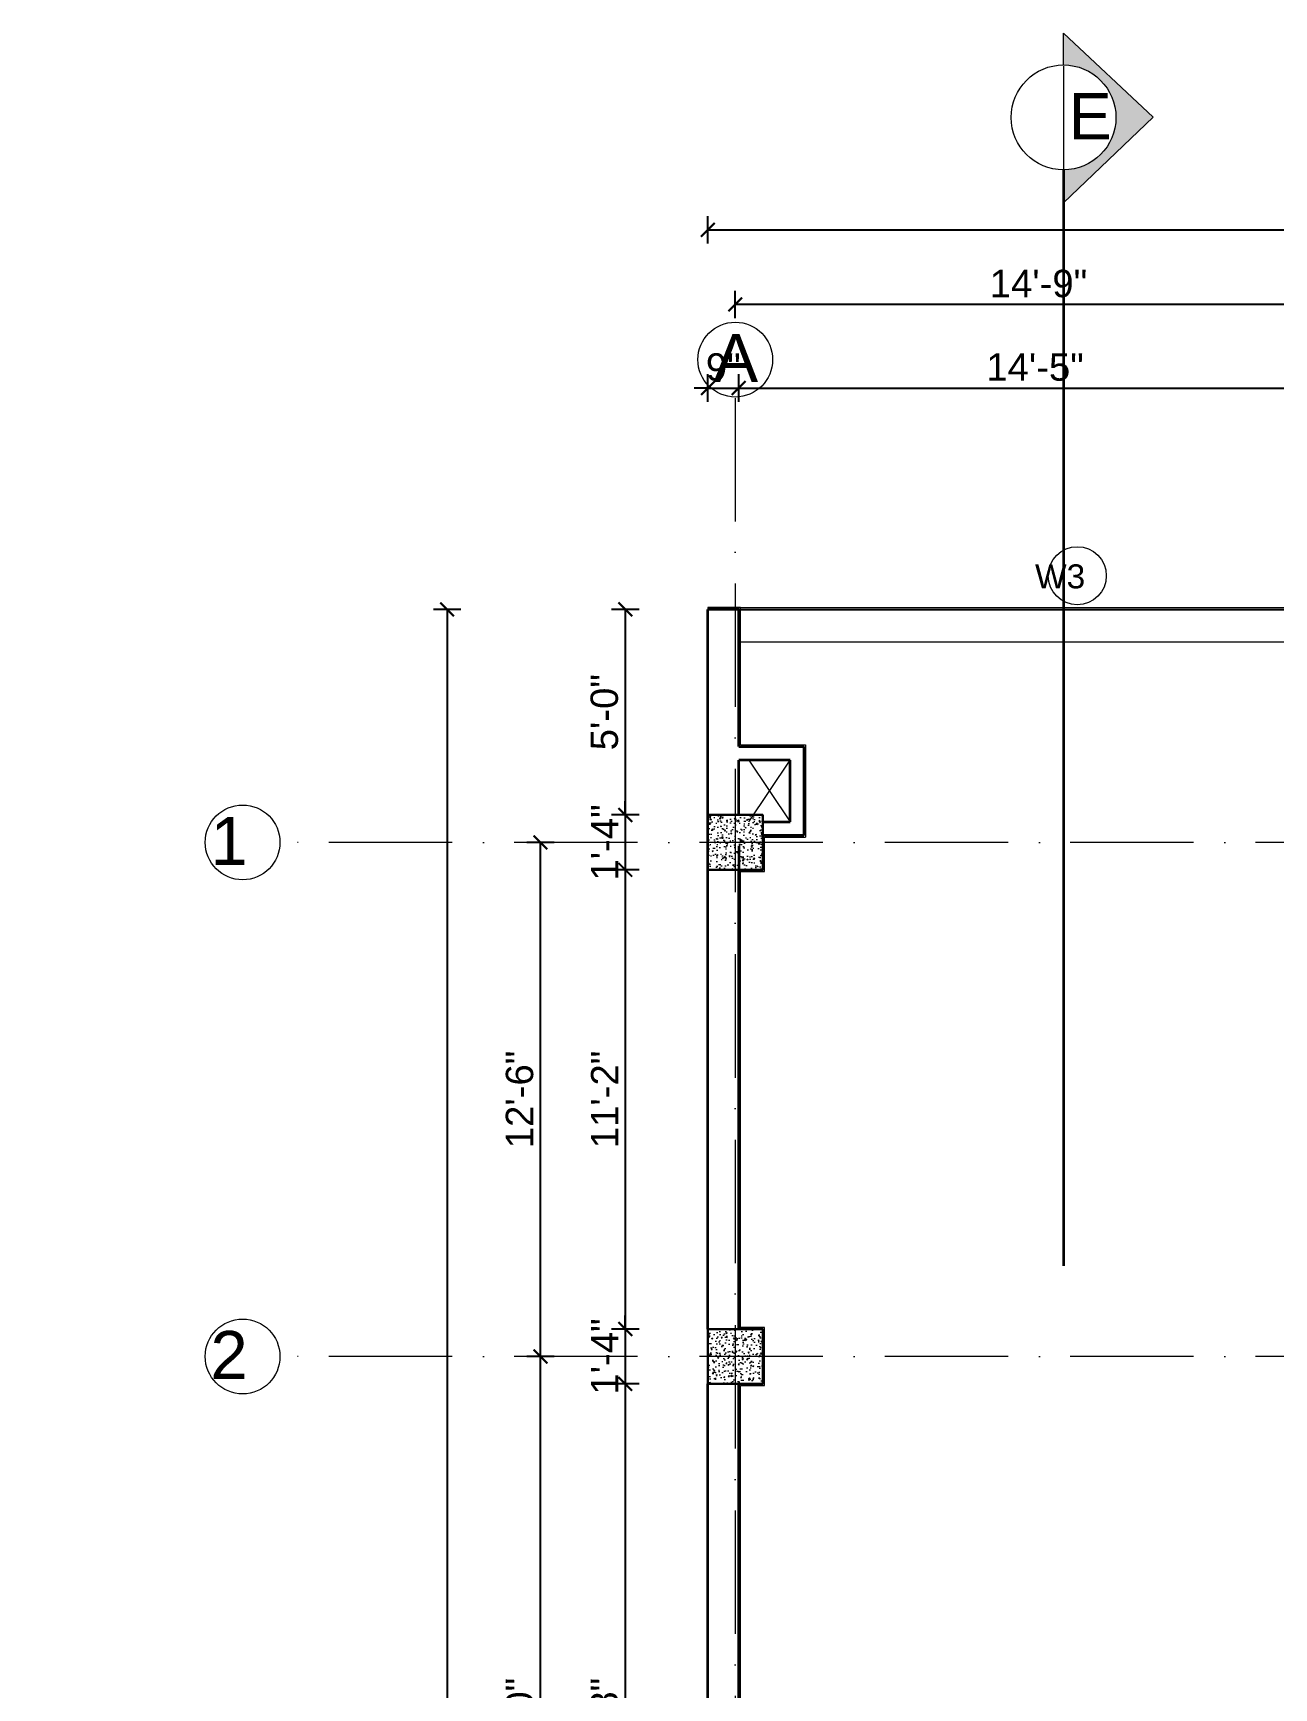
# Model space of a CAD drawing. Header units: inches. Extents: x 10755 to 33653, y -10992 to 10708.
# Drawn here: x 15889.5 to 16251.7, y 6971.1 to 7454 of the extents above; entities that cross this region are included whole.
import ezdxf

# ---------------------------------------------------------------- set-up
doc = ezdxf.new("R2010")
doc.units = ezdxf.units.IN
doc.header["$MEASUREMENT"] = 0
doc.linetypes.add('ACAD_ISO10W100', pattern=[18, 12, -3, 0, -3])
for name, color, linetype, lineweight in [('centerline', 9, 'ACAD_ISO10W100', 5), ('col', 1, 'Continuous', 30), ('dim', 6, 'Continuous', 13), ('dimension center - 8', 134, 'Continuous', 13), ('dimension element- 8', 5, 'Continuous', 13), ('dimension inter - 8', 6, 'Continuous', 13), ('dimension overall - 8', 185, 'Continuous', 13), ('DIMINSION', 5, 'Continuous', 15), ('hatch 2', 8, 'Continuous', 13), ('hatch- rcc', 252, 'Continuous', 5), ('PLASTER', 50, 'Continuous', 9), ('Section line-1-8', 172, 'Continuous', 35), ('Section text-1-8', 6, 'Continuous', 18), ('sill line', 21, 'Continuous', 20), ('title text 1', 113, 'Continuous', 25), ('wall', 1, 'Continuous', 35)]:
    doc.layers.add(name, color=color, linetype=linetype, lineweight=lineweight)
doc.layers.add('T-TEXT', color=230, linetype='Continuous')
doc.layers.get('dimension inter - 8').off()
doc.layers.get('DIMINSION').off()
doc.styles.add('arial', font='arial.ttf')
doc.styles.add('Prajwal', font='stylu.ttf', dxfattribs={"height": 9})
doc.styles.get("Standard").update_dxf_attribs({"font": 'arial.ttf'})
doc.styles.add('suren', font='times.ttf', dxfattribs={"height": 4})
doc.dimstyles.new('S8', dxfattribs={"dimscale": 8, "dimtxt": 1, "dimasz": 0.5, "dimexe": 0.5, "dimexo": 0.5, "dimgap": 0.25, "dimtad": 1, "dimzin": 3, "dimdsep": 46, "dimlunit": 4, "dimtxsty": 'Standard', "dimblk": 'ARCHTICK', "dimcen": 0, "dimclrd": 256, "dimclre": 256, "dimclrt": 6, "dimadec": 0, "dimazin": 0, "dimtfac": 0.5, "dimtix": 1, "dimtmove": 1, "dimatfit": 3, "dimfxl": 0.5, "dimfxlon": 1, "dimfrac": 1, "dimtolj": 1, "dimtzin": 0, "dimarcsym": 1})

# ---------------------------------------------------------------- blocks, each defined once
blk = doc.blocks.new('EWEWRTT')
at = {"layer": 'centerline', "ltscale": 3}
for p, q in [((176317.85, -3623.75), (176317.85, -4988.85)), ((176830.31, -3753.4), (176184.96, -3753.4)), ((176830.31, -3903.4), (176184.95, -3903.4))]:
    blk.add_line(p, q, dxfattribs=at)
at = {"layer": 'centerline', "linetype": 'Continuous'}
for centre in [(176317.85, -3612.52), (176174.04, -3753.4), (176174.04, -3903.4)]:
    blk.add_circle(centre, 10.91, dxfattribs=at)
at = {"layer": 'T-TEXT', "ltscale": 100, "char_height": 14, "width": 12.944, "style": 'suren'}
for s, insert, attachment_point in [('{\\fArial|b0|i0|c0|p34;A}', (176311.49, -3605.08), 1), ('{\\fArial|b0|i0|c0|p34;1}', (176175.53, -3745.96), 3), ('{\\fArial|b0|i0|c0|p34;2}', (176175.53, -3895.96), 3)]:
    blk.add_mtext(s, dxfattribs=dict(at, insert=insert, attachment_point=attachment_point))
blk = doc.blocks.new('ETERWEWE')
at = {"layer": 'hatch- rcc', "linetype": 'Continuous', "ltscale": 30}
h = blk.add_hatch(dxfattribs=at)
h.set_pattern_fill('AR-CONC', color=256, scale=0.5, style=0)
h.set_pattern_definition([(50, (0, 0), (3.586300913, -0.313760675), [0.375, -4.125]), (355, (0, 0), (-0.69375667, 3.76096067), [0.3, -3.3]), (100.4514445, (0.299, -0.026), (2.89254423, 3.447199955), [0.31870096, -3.50571056]), (46.1842, (0, 1), (5.33620665, -0.8275964), [0.5625, -6.1875]), (96.6356355, (0.4447, 0.931), (4.67330973, 4.870593), [0.47805171, -5.2585688]), (351.184164, (0, 1), (4.67330973, 4.870593), [0.45, -4.95]), (21, (0.5, 0.75), (2.98453526, -2.013094453), [0.375, -4.125]), (326, (0.5, 0.75), (1.21657666, 3.625750225), [0.3, -3.3]), (71.4514447, (0.7487, 0.5822), (4.20111188, 1.612655764), [0.31870095, -3.50571056]), (37.5, (0, 0), (0.060799277, 1.664469269), [0, -3.26, 0, -3.35, 0, -3.3125]), (7.5, (0, 0), (1.315347687, 1.97205856), [0, -1.91, 0, -3.185, 0, -1.2625]), (327.5, (-1.115, 0), (2.669112181, -0.112774359), [0, -1.25, 0, -3.9, 0, -5.175]), (317.5, (-1.615, 0), (2.915930847, 0.50052491), [0, -1.625, 0, -2.59, 0, -3.675])])
h.paths.add_polyline_path([(159423.23, -3794.58), (159439.23, -3794.58), (159439.23, -3778.58), (159423.23, -3778.58)])
at = {"layer": 'col', "linetype": 'Continuous', "ltscale": 30}
blk.add_lwpolyline([(159423.23, -3794.58), (159423.23, -3778.58), (159439.23, -3778.58), (159439.23, -3794.58), (159423.23, -3794.58)], dxfattribs=at)
blk = doc.blocks.new('wewerrr')
at = {"layer": 'DIMINSION', "linetype": 'Continuous'}
for p in [(16886.62, 33.19), (16886.62, 33.19), (16886.62, -116.81), (16886.62, -116.81)]:
    blk.add_blockref('ETERWEWE', p, dxfattribs=at)
blk = doc.blocks.new('_ArchTick')
at = {"color": 0, "const_width": 0.15}
blk.add_lwpolyline([(-0.5, -0.5), (0.5, 0.5)], dxfattribs=at)
blk = doc.blocks.new('*D913')
at = {"layer": 'Defpoints', "color": 0, "transparency": 16777216}
for p in [(16086.49, 7285.82), (16062.39, 7225.82), (16086.49, 7225.82)]:
    blk.add_point(p, dxfattribs=at)
at = {"layer": 'dimension element- 8', "lineweight": -2, "transparency": 16777216}
for p, q in [((16066.39, 7285.82), (16058.39, 7285.82)), ((16062.39, 7285.82), (16062.39, 7225.82)), ((16066.39, 7225.82), (16058.39, 7225.82))]:
    blk.add_line(p, q, dxfattribs=at)
at = {"layer": 'dimension element- 8', "lineweight": -2, "transparency": 16777216, "xscale": 4, "yscale": 4, "zscale": 4}
for p, rotation in [((16062.39, 7285.82), 90), ((16062.39, 7225.82), 270)]:
    blk.add_blockref('_ArchTick', p, dxfattribs=dict(at, rotation=rotation))
at = {"layer": 'dimension element- 8', "color": 6, "transparency": 16777216, "insert": (16056.3, 7255.82), "char_height": 8, "attachment_point": 5, "rotation": 90}
blk.add_mtext('\\A1;5\'-0"', dxfattribs=at)
blk = doc.blocks.new('*D914')
at = {"layer": 'Defpoints', "color": 0, "transparency": 16777216}
for p in [(16086.49, 7225.82), (16062.39, 7209.82), (16086.49, 7209.82)]:
    blk.add_point(p, dxfattribs=at)
at = {"layer": 'dimension element- 8', "lineweight": -2, "transparency": 16777216}
for p, q in [((16062.39, 7225.82), (16062.39, 7229.82)), ((16066.39, 7225.82), (16058.39, 7225.82)), ((16062.39, 7225.82), (16062.39, 7209.82)), ((16066.39, 7209.82), (16058.39, 7209.82)), ((16062.39, 7209.82), (16062.39, 7205.82))]:
    blk.add_line(p, q, dxfattribs=at)
at = {"layer": 'dimension element- 8', "lineweight": -2, "transparency": 16777216, "xscale": 4, "yscale": 4, "zscale": 4}
for p, rotation in [((16062.39, 7225.82), 270), ((16062.39, 7209.82), 90)]:
    blk.add_blockref('_ArchTick', p, dxfattribs=dict(at, rotation=rotation))
at = {"layer": 'dimension element- 8', "color": 6, "transparency": 16777216, "insert": (16056.37, 7217.82), "char_height": 8, "attachment_point": 5, "rotation": 90}
blk.add_mtext('\\A1;1\'-4"', dxfattribs=at)
blk = doc.blocks.new('*D915')
at = {"layer": 'Defpoints', "color": 0, "transparency": 16777216}
for p in [(16086.49, 7209.82), (16062.39, 7075.82), (16086.49, 7075.82)]:
    blk.add_point(p, dxfattribs=at)
at = {"layer": 'dimension element- 8', "lineweight": -2, "transparency": 16777216}
for p, q in [((16066.39, 7209.82), (16058.39, 7209.82)), ((16062.39, 7209.82), (16062.39, 7075.82)), ((16066.39, 7075.82), (16058.39, 7075.82))]:
    blk.add_line(p, q, dxfattribs=at)
at = {"layer": 'dimension element- 8', "lineweight": -2, "transparency": 16777216, "xscale": 4, "yscale": 4, "zscale": 4}
for p, rotation in [((16062.39, 7209.82), 90), ((16062.39, 7075.82), 270)]:
    blk.add_blockref('_ArchTick', p, dxfattribs=dict(at, rotation=rotation))
at = {"layer": 'dimension element- 8', "color": 6, "transparency": 16777216, "insert": (16056.37, 7142.82), "char_height": 8, "attachment_point": 5, "rotation": 90}
blk.add_mtext('\\A1;11\'-2"', dxfattribs=at)
blk = doc.blocks.new('*D916')
at = {"layer": 'Defpoints', "color": 0, "transparency": 16777216}
for p in [(16086.49, 7075.82), (16062.39, 7059.82), (16086.49, 7059.82)]:
    blk.add_point(p, dxfattribs=at)
at = {"layer": 'dimension element- 8', "lineweight": -2, "transparency": 16777216}
for p, q in [((16062.39, 7075.82), (16062.39, 7079.82)), ((16066.39, 7075.82), (16058.39, 7075.82)), ((16062.39, 7075.82), (16062.39, 7059.82)), ((16066.39, 7059.82), (16058.39, 7059.82)), ((16062.39, 7059.82), (16062.39, 7055.82))]:
    blk.add_line(p, q, dxfattribs=at)
at = {"layer": 'dimension element- 8', "lineweight": -2, "transparency": 16777216, "xscale": 4, "yscale": 4, "zscale": 4}
for p, rotation in [((16062.39, 7075.82), 270), ((16062.39, 7059.82), 90)]:
    blk.add_blockref('_ArchTick', p, dxfattribs=dict(at, rotation=rotation))
at = {"layer": 'dimension element- 8', "color": 6, "transparency": 16777216, "insert": (16056.37, 7067.82), "char_height": 8, "attachment_point": 5, "rotation": 90}
blk.add_mtext('\\A1;1\'-4"', dxfattribs=at)
blk = doc.blocks.new('*D917')
at = {"layer": 'Defpoints', "color": 0, "transparency": 16777216}
for p in [(16086.49, 7059.82), (16062.39, 6859.82), (16086.49, 6859.82)]:
    blk.add_point(p, dxfattribs=at)
at = {"layer": 'dimension element- 8', "lineweight": -2, "transparency": 16777216}
for p, q in [((16066.39, 7059.82), (16058.39, 7059.82)), ((16062.39, 7059.82), (16062.39, 6859.82)), ((16066.39, 6859.82), (16058.39, 6859.82))]:
    blk.add_line(p, q, dxfattribs=at)
at = {"layer": 'dimension element- 8', "lineweight": -2, "transparency": 16777216, "xscale": 4, "yscale": 4, "zscale": 4}
for p, rotation in [((16062.39, 7059.82), 90), ((16062.39, 6859.82), 270)]:
    blk.add_blockref('_ArchTick', p, dxfattribs=dict(at, rotation=rotation))
at = {"layer": 'dimension element- 8', "color": 6, "transparency": 16777216, "insert": (16056.3, 6959.82), "char_height": 8, "attachment_point": 5, "rotation": 90}
blk.add_mtext('\\A1;16\'-8"', dxfattribs=at)
blk = doc.blocks.new('*D928')
at = {"layer": 'Defpoints', "color": 0, "transparency": 16777216}
for p in [(16037.63, 7067.82), (16086.49, 7067.82), (16086.49, 6851.82)]:
    blk.add_point(p, dxfattribs=at)
at = {"layer": 'dimension center - 8', "lineweight": -2, "transparency": 16777216}
for p, q in [((16041.63, 7067.82), (16033.63, 7067.82)), ((16037.63, 6851.82), (16037.63, 7067.82)), ((16041.63, 6851.82), (16033.63, 6851.82))]:
    blk.add_line(p, q, dxfattribs=at)
at = {"layer": 'dimension center - 8', "lineweight": -2, "transparency": 16777216, "xscale": 4, "yscale": 4, "zscale": 4}
for p, rotation in [((16037.63, 7067.82), 90), ((16037.63, 6851.82), 270)]:
    blk.add_blockref('_ArchTick', p, dxfattribs=dict(at, rotation=rotation))
at = {"layer": 'dimension center - 8', "color": 6, "transparency": 16777216, "insert": (16031.55, 6959.82), "char_height": 8, "attachment_point": 5, "rotation": 90}
blk.add_mtext('\\A1;18\'-0"', dxfattribs=at)
blk = doc.blocks.new('*D929')
at = {"layer": 'Defpoints', "color": 0, "transparency": 16777216}
for p in [(16037.63, 7217.82), (16086.49, 7217.82), (16086.49, 7067.82)]:
    blk.add_point(p, dxfattribs=at)
at = {"layer": 'dimension center - 8', "lineweight": -2, "transparency": 16777216}
for p, q in [((16041.63, 7217.82), (16033.63, 7217.82)), ((16037.63, 7067.82), (16037.63, 7217.82)), ((16041.63, 7067.82), (16033.63, 7067.82))]:
    blk.add_line(p, q, dxfattribs=at)
at = {"layer": 'dimension center - 8', "lineweight": -2, "transparency": 16777216, "xscale": 4, "yscale": 4, "zscale": 4}
for p, rotation in [((16037.63, 7217.82), 90), ((16037.63, 7067.82), 270)]:
    blk.add_blockref('_ArchTick', p, dxfattribs=dict(at, rotation=rotation))
at = {"layer": 'dimension center - 8', "color": 6, "transparency": 16777216, "insert": (16031.55, 7142.82), "char_height": 8, "attachment_point": 5, "rotation": 90}
blk.add_mtext('\\A1;12\'-6"', dxfattribs=at)
blk = doc.blocks.new('*D930')
at = {"layer": 'Defpoints', "color": 0, "transparency": 16777216}
for p in [(16086.49, 7285.82), (16010.37, 6140.48), (16086.49, 6140.48)]:
    blk.add_point(p, dxfattribs=at)
at = {"layer": 'dimension overall - 8', "lineweight": -2, "transparency": 16777216}
for p, q in [((16014.37, 7285.82), (16006.37, 7285.82)), ((16010.37, 7285.82), (16010.37, 6140.48)), ((16014.37, 6140.48), (16006.37, 6140.48))]:
    blk.add_line(p, q, dxfattribs=at)
at = {"layer": 'dimension overall - 8', "lineweight": -2, "transparency": 16777216, "xscale": 4, "yscale": 4, "zscale": 4}
for p, rotation in [((16010.37, 7285.82), 90), ((16010.37, 6140.48), 270)]:
    blk.add_blockref('_ArchTick', p, dxfattribs=dict(at, rotation=rotation))
at = {"layer": 'dimension overall - 8', "color": 6, "transparency": 16777216, "insert": (16004.29, 6713.15), "char_height": 8, "attachment_point": 5, "rotation": 90}
blk.add_mtext('\\A1;95\'-5{\\H0.500000x;\\S1#4;}"', dxfattribs=at)
blk = doc.blocks.new('*D985')
at = {"layer": 'Defpoints', "color": 0, "transparency": 16777216}
for p in [(16095.49, 7350.41), (16086.49, 7285.82), (16095.49, 7285.82)]:
    blk.add_point(p, dxfattribs=at)
at = {"layer": 'dimension element- 8', "lineweight": -2, "transparency": 16777216}
for p, q in [((16086.49, 7346.41), (16086.49, 7354.41)), ((16095.49, 7346.41), (16095.49, 7354.41)), ((16086.49, 7350.41), (16082.49, 7350.41)), ((16086.49, 7350.41), (16095.49, 7350.41)), ((16095.49, 7350.41), (16099.49, 7350.41))]:
    blk.add_line(p, q, dxfattribs=at)
at = {"layer": 'dimension element- 8', "lineweight": -2, "transparency": 16777216, "xscale": 4, "yscale": 4, "zscale": 4}
blk.add_blockref('_ArchTick', (16086.49, 7350.41), dxfattribs=at)
at = {"layer": 'dimension element- 8', "lineweight": -2, "transparency": 16777216, "xscale": 4, "yscale": 4, "zscale": 4, "rotation": 180}
blk.add_blockref('_ArchTick', (16095.49, 7350.41), dxfattribs=at)
at = {"layer": 'dimension element- 8', "color": 6, "transparency": 16777216, "insert": (16090.99, 7356.49), "char_height": 8, "attachment_point": 5}
blk.add_mtext('\\A1;9"', dxfattribs=at)
blk = doc.blocks.new('*D986')
at = {"layer": 'Defpoints', "color": 0, "transparency": 16777216}
for p in [(16268.49, 7350.41), (16095.49, 7285.82), (16268.49, 7285.82)]:
    blk.add_point(p, dxfattribs=at)
at = {"layer": 'dimension element- 8', "lineweight": -2, "transparency": 16777216}
for p, q in [((16095.49, 7346.41), (16095.49, 7354.41)), ((16268.49, 7346.41), (16268.49, 7354.41)), ((16095.49, 7350.41), (16268.49, 7350.41))]:
    blk.add_line(p, q, dxfattribs=at)
at = {"layer": 'dimension element- 8', "lineweight": -2, "transparency": 16777216, "xscale": 4, "yscale": 4, "zscale": 4, "rotation": 180}
blk.add_blockref('_ArchTick', (16095.49, 7350.41), dxfattribs=at)
at = {"layer": 'dimension element- 8', "lineweight": -2, "transparency": 16777216, "xscale": 4, "yscale": 4, "zscale": 4}
blk.add_blockref('_ArchTick', (16268.49, 7350.41), dxfattribs=at)
at = {"layer": 'dimension element- 8', "color": 6, "transparency": 16777216, "insert": (16181.99, 7356.49), "char_height": 8, "attachment_point": 5}
blk.add_mtext('\\A1;14\'-5"', dxfattribs=at)
blk = doc.blocks.new('p1')
at = {"layer": 'PLASTER'}
for p, q in [((16095.99, 7286.32), (16086.49, 7286.32)), ((16086.49, 7286.32), (16086.49, 7285.82)), ((16095.99, 7246.32), (16095.99, 7286.32)), ((16095.99, 7246.32), (16114.99, 7246.32)), ((16114.99, 7246.32), (16114.99, 7219.32))]:
    blk.add_line(p, q, dxfattribs=at)
blk.add_lwpolyline([(16114.99, 6432.32), (16102.99, 6432.32), (16102.99, 6435.32), (16095.99, 6435.32), (16095.99, 6658.32), (16102.99, 6658.32), (16102.99, 6675.32), (16095.99, 6675.32), (16095.99, 6843.32), (16102.99, 6843.32), (16102.99, 6860.32), (16095.99, 6860.32), (16095.99, 7059.32), (16102.99, 7059.32), (16102.99, 7076.32), (16095.99, 7076.32), (16095.99, 7209.32), (16102.99, 7209.32), (16102.99, 7219.32), (16114.99, 7219.32)], dxfattribs=at)
blk = doc.blocks.new('*D1428')
at = {"layer": 'Defpoints', "color": 0, "transparency": 16777216}
for p in [(16094.49, 7374.78), (16094.49, 7318.17), (16271.49, 7318.17)]:
    blk.add_point(p, dxfattribs=at)
at = {"layer": 'dimension center - 8', "lineweight": -2, "transparency": 16777216}
for p, q in [((16094.49, 7370.78), (16094.49, 7378.78)), ((16271.49, 7370.78), (16271.49, 7378.78)), ((16271.49, 7374.78), (16094.49, 7374.78))]:
    blk.add_line(p, q, dxfattribs=at)
at = {"layer": 'dimension center - 8', "lineweight": -2, "transparency": 16777216, "xscale": 4, "yscale": 4, "zscale": 4, "rotation": 180}
blk.add_blockref('_ArchTick', (16094.49, 7374.78), dxfattribs=at)
at = {"layer": 'dimension center - 8', "lineweight": -2, "transparency": 16777216, "xscale": 4, "yscale": 4, "zscale": 4}
blk.add_blockref('_ArchTick', (16271.49, 7374.78), dxfattribs=at)
at = {"layer": 'dimension center - 8', "color": 6, "transparency": 16777216, "insert": (16182.99, 7380.86), "char_height": 8, "attachment_point": 5}
blk.add_mtext('\\A1;14\'-9"', dxfattribs=at)
blk = doc.blocks.new('*D1429')
at = {"layer": 'Defpoints', "color": 0, "transparency": 16777216}
for p in [(16504.44, 7396.55), (16086.49, 7243.31), (16504.44, 7239.31)]:
    blk.add_point(p, dxfattribs=at)
at = {"layer": 'dimension overall - 8', "lineweight": -2, "transparency": 16777216}
for p, q in [((16086.49, 7392.55), (16086.49, 7400.55)), ((16504.44, 7392.55), (16504.44, 7400.55)), ((16086.49, 7396.55), (16504.44, 7396.55))]:
    blk.add_line(p, q, dxfattribs=at)
at = {"layer": 'dimension overall - 8', "lineweight": -2, "transparency": 16777216, "xscale": 4, "yscale": 4, "zscale": 4, "rotation": 180}
blk.add_blockref('_ArchTick', (16086.49, 7396.55), dxfattribs=at)
at = {"layer": 'dimension overall - 8', "lineweight": -2, "transparency": 16777216, "xscale": 4, "yscale": 4, "zscale": 4}
blk.add_blockref('_ArchTick', (16504.44, 7396.55), dxfattribs=at)
at = {"layer": 'dimension overall - 8', "color": 6, "transparency": 16777216, "insert": (16295.46, 7402.64), "char_height": 8, "attachment_point": 5}
blk.add_mtext('\\A1;34\'-10"', dxfattribs=at)
blk = doc.blocks.new('s22')
at = {"layer": 'Section text-1-8'}
blk.add_hatch(color=256, dxfattribs=at).paths.add_polyline_path([(13923.33, 7404.41), (13923.33, 7414.05, 0.414214), (13938.64, 7429.36, 0.414214), (13923.33, 7444.67), (13923.33, 7453.97), (13949.54, 7429.45)])
at = {"layer": 'Section line-1-8', "linetype": 'Continuous'}
blk.add_line((13923.33, 7414.05), (13923.33, 7094.26), dxfattribs=at)
at = {"layer": 'Section text-1-8'}
blk.add_line((13923.33, 7444.33), (13923.33, 7413.71), dxfattribs=at)
blk.add_lwpolyline([(13923.33, 7444.67), (13923.33, 7453.97), (13949.54, 7429.45), (13923.33, 7404.41), (13923.33, 7414.05)], dxfattribs=at)
blk.add_circle((13923.33, 7429.36), 15.31, dxfattribs=at)
at = {"layer": 'Section text-1-8', "insert": (13924.82, 7436.45), "char_height": 13.5, "attachment_point": 1, "style": 'arial'}
blk.add_mtext('E', dxfattribs=at)
blk = doc.blocks.new('*D3627')
at = {"layer": 'Defpoints', "color": 0, "transparency": 16777216}
for p in [(31969.25, 7241.82), (11281.95, 6632.82), (31991.14, 6632.82)]:
    blk.add_point(p, dxfattribs=at)
at = {"layer": 'dim', "lineweight": -2, "transparency": 16777216}
for p, q in [((31987.14, 7241.82), (31995.14, 7241.82)), ((31991.14, 7241.82), (31991.14, 6632.82)), ((31987.14, 6632.82), (31995.14, 6632.82))]:
    blk.add_line(p, q, dxfattribs=at)
at = {"layer": 'dim', "lineweight": -2, "transparency": 16777216, "xscale": 4, "yscale": 4, "zscale": 4}
for p, rotation in [((31991.14, 7241.82), 90), ((31991.14, 6632.82), 270)]:
    blk.add_blockref('_ArchTick', p, dxfattribs=dict(at, rotation=rotation))
at = {"layer": 'dim', "color": 6, "transparency": 16777216, "insert": (31985.05, 6937.32), "char_height": 8, "attachment_point": 5, "rotation": 90}
blk.add_mtext('\\A1;50\'-9"', dxfattribs=at)

msp = doc.modelspace()

# ---------------------------------------------------------------- linework, layer by layer
at = {"layer": 'Defpoints'}
for points in [[(16086.487, 7285.819), (16277.487, 7285.819), (16277.487, 7225.819), (16504.064, 7225.819), (16504.436, 7225.819), (16504.436, 6181.81), (16086.487, 6181.81), (16086.487, 7285.819)], [(16093.487, 7209.819), (16102.489, 7209.819), (16102.489, 7216.819)], [(16093.487, 7075.819), (16102.487, 7075.819), (16102.487, 7059.819), (16093.487, 7059.819)]]:
    msp.add_lwpolyline(points, dxfattribs=at)
at = {"layer": 'hatch 2', "linetype": 'Continuous', "ltscale": 30}
for p, q in [((16098.487, 7223.819), (16110.487, 7241.819)), ((16098.487, 7241.819), (16110.487, 7223.819))]:
    msp.add_line(p, q, dxfattribs=at)
at = {"layer": 'hatch 2', "ltscale": 30}
msp.add_circle((16194.321, 7295.642), 8.47, dxfattribs=at)
at = {"layer": 'sill line', "linetype": 'Continuous', "ltscale": 30}
for p, q in [((16095.487, 7286.319), (16268.487, 7286.319)), ((16095.487, 7276.319), (16268.487, 7276.319))]:
    msp.add_line(p, q, dxfattribs=at)
at = {"layer": 'wall', "linetype": 'Continuous', "ltscale": 30}
for p, q in [((16086.487, 7075.819), (16086.487, 7285.819)), ((16086.487, 7225.819), (16086.487, 7285.819)), ((16095.487, 7285.819), (16086.487, 7285.819)), ((16095.487, 7276.819), (16095.487, 7285.819)), ((16095.487, 7245.819), (16095.487, 7276.819)), ((16095.487, 7245.819), (16114.487, 7245.819)), ((16114.487, 7245.819), (16114.487, 7219.819)), ((16095.487, 7225.819), (16095.487, 7241.819)), ((16110.487, 7241.819), (16095.487, 7241.819)), ((16110.487, 7223.819), (16110.487, 7241.819)), ((16102.487, 7223.819), (16110.487, 7223.819)), ((16114.487, 7219.819), (16102.487, 7219.819)), ((16095.487, 7216.777), (16095.487, 7189.819)), ((16095.487, 7075.819), (16095.487, 7209.819)), ((16095.487, 7192.819), (16095.487, 7209.819)), ((16095.487, 7185.819), (16095.487, 7075.819)), ((16086.487, 6859.819), (16086.487, 7059.819)), ((16095.487, 6859.819), (16095.487, 7059.819))]:
    msp.add_line(p, q, dxfattribs=at)

# ---------------------------------------------------------------- block references
at = {"layer": 'dimension center - 8'}
msp.add_blockref('s22', (2266.969, 0), dxfattribs=at)
at = {"layer": 'dimension inter - 8'}
msp.add_blockref('p1', (0, 0), dxfattribs=at)
at = {"layer": 'wall', "linetype": 'Continuous', "ltscale": 30}
msp.add_blockref('EWEWRTT', (-160223.362, 10971.215), dxfattribs=at)
at = {"layer": 'wall', "linetype": 'Continuous'}
msp.add_blockref('wewerrr', (-160223.362, 10971.215), dxfattribs=at)

# ---------------------------------------------------------------- texts
at = {"layer": 'title text 1', "insert": (16187.603, 7298.951), "char_height": 7, "width": 6.48014975013211e-13, "attachment_point": 1, "rotation": 359.95632, "style": 'Prajwal'}
msp.add_mtext('\\pi-5.632;{\\fArial|b0|i0|c0|p34;W3}', dxfattribs=at)

# ---------------------------------------------------------------- dimensions: what is measured, and where the dimension line sits
at = {"layer": 'dim'}
dim = msp.add_linear_dim(base=(31991.136, 6632.82), p1=(31969.254, 7241.819), p2=(11281.953, 6632.82), angle=90, dimstyle='S8', dxfattribs=at)
dim.commit()
dim.dimension.update_dxf_attribs({"geometry": '*D3627', "text_midpoint": (31985.051, 6937.319)})
at = {"layer": 'dimension center - 8'}
dim = msp.add_linear_dim(base=(16094.489, 7374.779), p1=(16271.487, 7318.166), p2=(16094.489, 7318.166), dimstyle='S8', dxfattribs=at)
dim.commit()
dim.dimension.update_dxf_attribs({"geometry": '*D1428', "text_midpoint": (16182.988, 7380.864)})
for base, p1, p2, picture, middle in [((16037.634, 7217.819), (16086.487, 7067.819), (16086.487, 7217.819), '*D929', (16031.55, 7142.819)), ((16037.634, 7067.819), (16086.487, 6851.819), (16086.487, 7067.819), '*D928', (16031.55, 6959.819))]:
    dim = msp.add_linear_dim(base=base, p1=p1, p2=p2, angle=90, dimstyle='S8', dxfattribs=at)
    dim.commit()
    dim.dimension.update_dxf_attribs({"geometry": picture, "text_midpoint": middle})
at = {"layer": 'dimension element- 8'}
for base, p1, p2, picture, middle in [((16095.487, 7350.408), (16086.487, 7285.819), (16095.487, 7285.819), '*D985', (16090.987, 7356.493)), ((16268.487, 7350.408), (16095.487, 7285.819), (16268.487, 7285.819), '*D986', (16181.987, 7356.493))]:
    dim = msp.add_linear_dim(base=base, p1=p1, p2=p2, dimstyle='S8', dxfattribs=at)
    dim.commit()
    dim.dimension.update_dxf_attribs({"geometry": picture, "text_midpoint": middle})
for base, p1, p2, picture, middle in [((16062.386, 7225.819), (16086.487, 7285.819), (16086.487, 7225.819), '*D913', (16056.301, 7255.819)), ((16062.386, 7209.819), (16086.487, 7225.819), (16086.487, 7209.819), '*D914', (16056.369, 7217.819)), ((16062.386, 7075.819), (16086.487, 7209.819), (16086.487, 7075.819), '*D915', (16056.369, 7142.819)), ((16062.386, 7059.819), (16086.487, 7075.819), (16086.488, 7059.819), '*D916', (16056.369, 7067.819)), ((16062.386, 6859.819), (16086.488, 7059.819), (16086.487, 6859.819), '*D917', (16056.301, 6959.819))]:
    dim = msp.add_linear_dim(base=base, p1=p1, p2=p2, angle=90, dimstyle='S8', dxfattribs=at)
    dim.commit()
    dim.dimension.update_dxf_attribs({"geometry": picture, "text_midpoint": middle})
at = {"layer": 'dimension overall - 8'}
dim = msp.add_linear_dim(base=(16504.436, 7396.55), p1=(16086.487, 7243.314), p2=(16504.436, 7239.314), dimstyle='S8', dxfattribs=at)
dim.commit()
dim.dimension.update_dxf_attribs({"geometry": '*D1429', "text_midpoint": (16295.461, 7402.638)})
dim = msp.add_linear_dim(base=(16010.37, 6140.48), p1=(16086.487, 7285.819), p2=(16086.487, 6140.48), angle=90, dimstyle='S8', dxfattribs=at)
dim.commit()
dim.dimension.update_dxf_attribs({"geometry": '*D930', "text_midpoint": (16004.286, 6713.149)})

doc.saveas('drawing.dxf')
